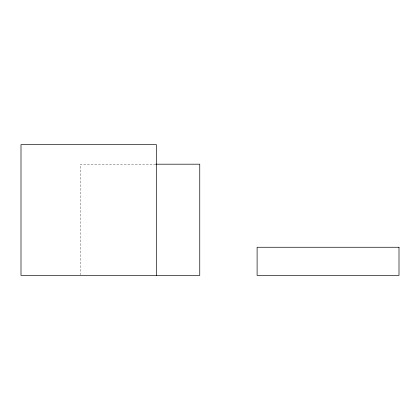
<?xml version="1.0" encoding="UTF-8"?>
<svg xmlns="http://www.w3.org/2000/svg" width="420" height="420" viewBox="0 0 420 420"><rect width="100%" height="100%" fill="white"/><g stroke="black" fill="none" stroke-linecap="round" stroke-linejoin="round"><path stroke-width="0.32" stroke-dasharray="2.1 1.58" d="M155.704 164.189L80.477 164.189L80.477 274.764"/><path stroke-width="0.63" d="M155.846 164.189L199.757 164.189L199.757 275.415L21 275.415L21 144.585L156.356 144.585L156.356 275.415M399 247.259L257.103 247.259L257.103 275.415L399 275.415L399 247.259"/></g></svg>
